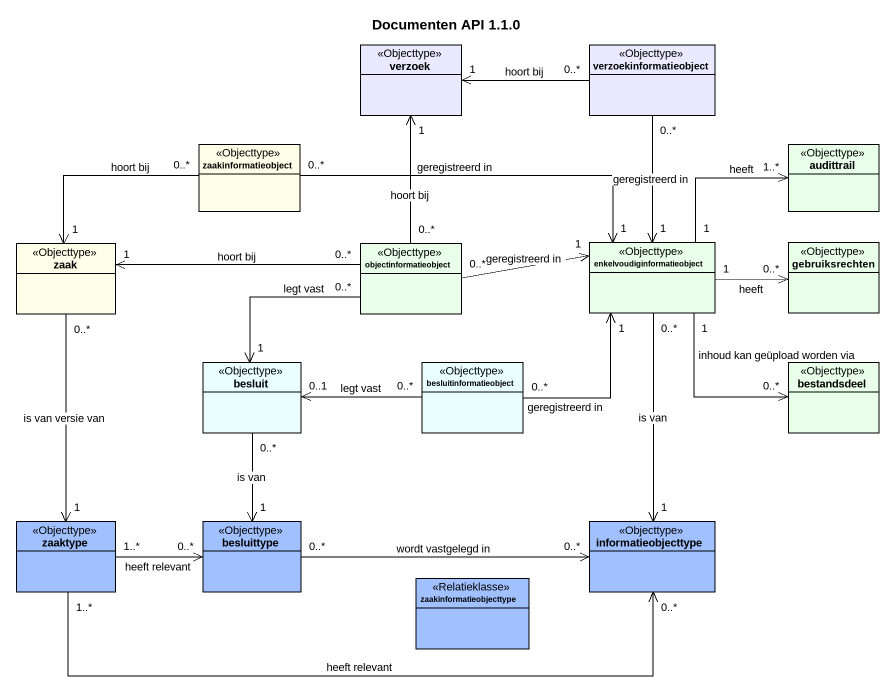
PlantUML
@startuml
title Documenten API 1.1.0
hide circle
hide empty members
class verzoek <<Objecttype>> #E9E9FF
class verzoekinformatieobject <<Objecttype>> #E9E9FF
class zaakinformatieobject <<Objecttype>> #FFFFE9
class audittrail <<Objecttype>> #E9FFE9
class zaak <<Objecttype>> #FFFFE9
class objectinformatieobject <<Objecttype>> #E9FFE9
class enkelvoudiginformatieobject <<Objecttype>> #E9FFE9
class gebruiksrechten <<Objecttype>> #E9FFE9
class besluit <<Objecttype>> #E9FFFF
class besluitinformatieobject <<Objecttype>> #E9FFFF
class bestandsdeel <<Objecttype>> #E9FFE9
class zaaktype <<Objecttype>> #A0C0FF
class besluittype <<Objecttype>> #A0C0FF
class informatieobjecttype <<Objecttype>> #A0C0FF
class zaakinformatieobjecttype <<Relatieklasse>> #A0C0FF
verzoek "1" <-right- "0..*" verzoekinformatieobject : hoort bij
verzoekinformatieobject "0..*" --> "1" enkelvoudiginformatieobject : geregistreerd in
zaakinformatieobject "0..*" -right-> "1" enkelvoudiginformatieobject : geregistreerd in
zaak "1" <-right- "0..*" zaakinformatieobject : hoort bij
zaak "0..*" --> "1" zaaktype : is van versie van
objectinformatieobject "0..*" -up-> "1" verzoek : hoort bij
objectinformatieobject "0..*" -left-> "1" zaak : hoort bij
objectinformatieobject "0..*" --> "1" besluit : legt vast
enkelvoudiginformatieobject "1" -right-> "1..*" audittrail : heeft
enkelvoudiginformatieobject "1" <-left- "0..*" objectinformatieobject : geregistreerd in
enkelvoudiginformatieobject "1" -right-> "0..*" gebruiksrechten : heeft
enkelvoudiginformatieobject "1" --> "0..*" bestandsdeel : inhoud kan geüpload worden via
enkelvoudiginformatieobject "0..*" --> "1" informatieobjecttype : is van
besluit "0..1" <-right- "0..*" besluitinformatieobject : legt vast
besluit "0..*" --> "1" besluittype : is van
besluitinformatieobject "0..*" -up-> "1" enkelvoudiginformatieobject : geregistreerd in
zaaktype "1..*" -right-> "0..*" besluittype : heeft relevant
zaaktype "1..*" -right-> "0..*" informatieobjecttype : heeft relevant
besluittype "0..*" -right-> "0..*" informatieobjecttype : wordt vastgelegd in
@enduml
